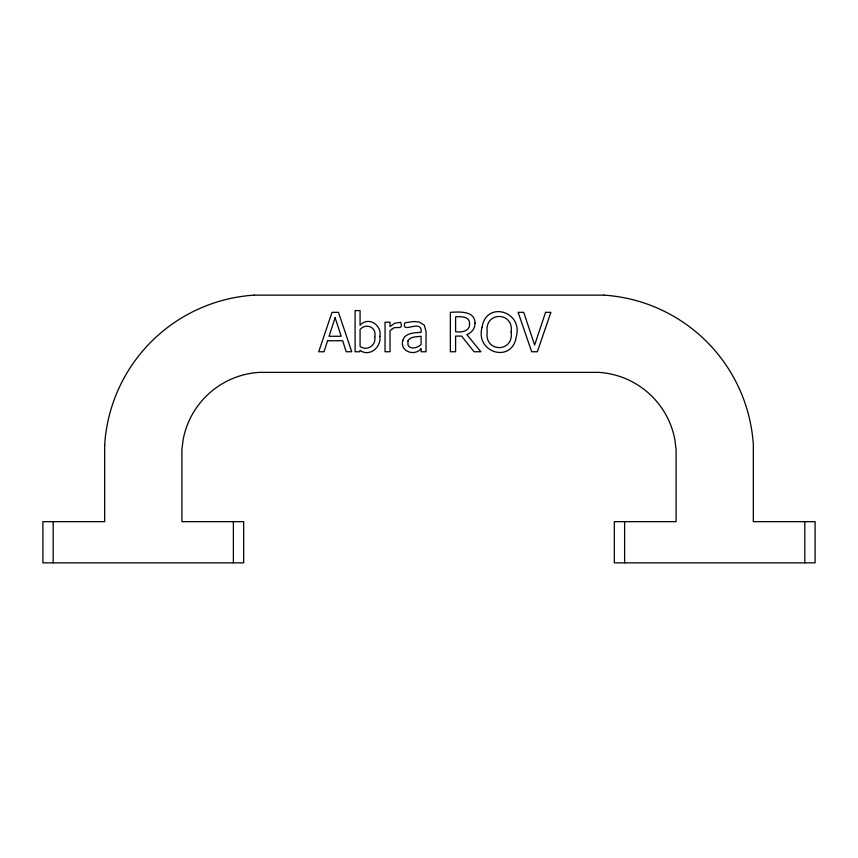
<?xml version="1.0" encoding="UTF-8"?>
<svg xmlns="http://www.w3.org/2000/svg" width="858" height="858" viewBox="0 0 858 858"><rect width="100%" height="100%" fill="white"/><g stroke="black" fill="none" stroke-linecap="round" stroke-linejoin="round"><path stroke-width="1.29" d="M254.311 295.152L603.689 295.152M104.633 444.787L104.676 444.787A160.167 160.167 0 0 1 254.311 295.12M804.804 521.664L804.804 562.848M624.624 521.664L624.624 562.848M233.376 521.664L233.376 562.848M104.676 444.787L104.676 521.664L42.9 521.664L42.9 562.848L243.672 562.848L243.672 521.664L181.896 521.664L181.896 449.592L183.129 439.736A82.69 82.69 0 0 1 259.116 372.372L598.884 372.372A82.69 82.69 0 0 1 674.871 439.736L676.104 449.592L676.104 521.664L614.328 521.664L614.328 562.848L815.1 562.848L815.1 521.664L753.324 521.664L753.324 444.787A160.167 160.167 0 0 0 603.689 295.12M53.196 521.664L53.196 562.848M374.753 336.883C376.383 345.281 367.213 351.523 360.07 346.407L360.07 329.472C366.034 322.629 377.145 327.23 374.753 336.883M511.143 332.067C514.049 352.767 484.309 352.745 487.194 332.067C484.244 311.282 514.092 311.315 511.143 332.067M379.89 336.486C381.445 347.082 369.616 357.325 360.07 350.375L359.749 351.748L355.094 351.748L355.094 310.575L360.07 310.575L360.07 325.289C368.35 315.883 382.207 325.107 379.89 336.486M482.057 327.391C474.946 352.853 512.29 363.878 516.291 336.626C523.337 311.282 486.078 300.279 482.057 327.391M402.842 340.336C399.474 351.276 414.564 356.81 421.096 348.605L421.096 351.748L426.04 351.748L426.04 331.531L424.249 325.075L419.079 321.954L413.942 321.482L404.922 322.822C400.579 334.974 422.64 317.857 421.096 332.303C414.725 332.829 405.051 332.69 402.842 340.336M475.021 323.037C475.268 328.292 471.675 332.861 466.849 334.599L480.866 351.748L474.066 351.748L461.583 336.089L455.598 336.089L455.598 351.748L450.364 351.748L450.364 312.344C458.848 311.872 474.957 310.457 475.021 323.037M469.541 323.434C470.302 331.295 461.465 332.647 455.598 331.724L455.598 316.849C460.628 316.495 469.776 316.216 469.541 323.434M407.968 340.862L408 345.088L409.073 346.696C412.913 349.421 417.996 347.383 421.096 344.476L421.096 336.272C416.677 337.012 410.456 336.229 407.968 340.862M327.595 340.744L324.024 351.748L318.736 351.748L332.014 312.344L338.47 312.344L351.759 351.748L346.224 351.748L342.653 340.744L327.595 340.744M335.113 317.696L329.054 336.272L341.194 336.272L335.113 317.696M545.549 312.344L534.641 345.055L523.745 312.344L518.135 312.344L531.681 351.748L537.344 351.748L550.89 312.344L545.549 312.344M391.849 329.257L390.025 330.77L390.025 351.748L385.049 351.748L385.049 322.19L390.025 322.19L390.025 326.587L394.777 323.187L400.718 322.351C403.786 331.381 395.506 324.925 391.849 329.257"/></g></svg>
